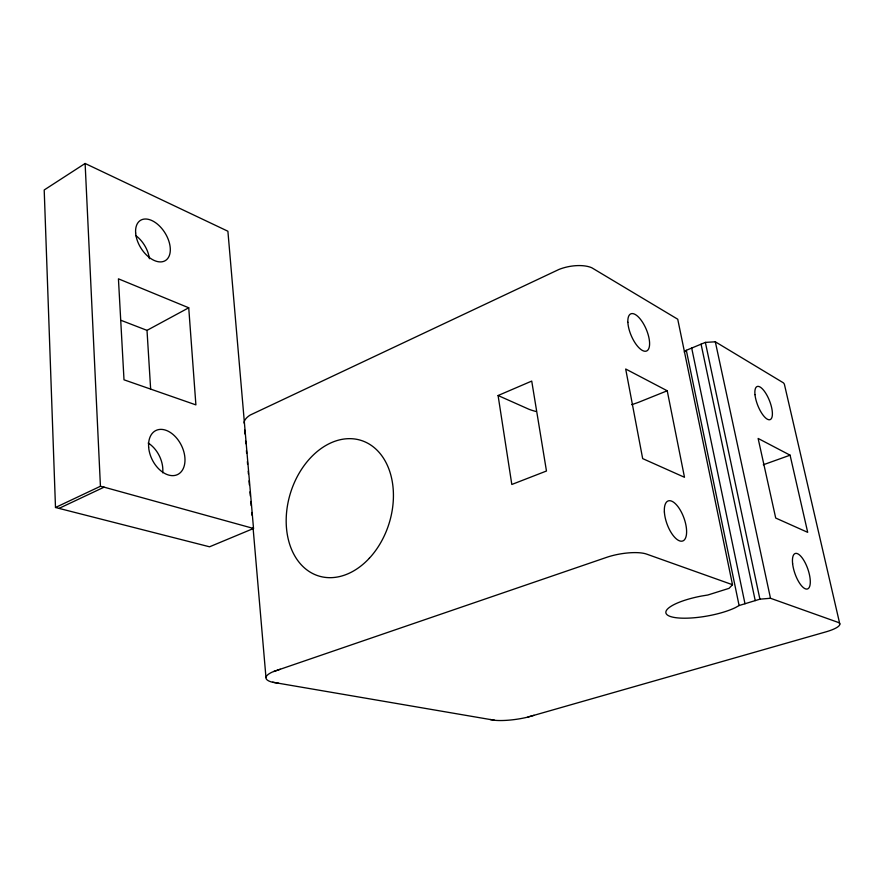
<?xml version="1.0" encoding="UTF-8"?>
<svg xmlns="http://www.w3.org/2000/svg" width="884" height="884" viewBox="0 0 884 884"><rect width="100%" height="100%" fill="white"/><g stroke="black" fill="none" stroke-linecap="round" stroke-linejoin="round"><path stroke-width="1.33" d="M244.05 423.049A31.625 12.862 -5.2 0 1 250.139 415.082L559.042 269.41A27.039 12.575 -11 0 1 591.772 267.753L677.73 319.223L732.493 584.722L729.068 588.335L707.83 595.009L701.377 596.07A39.868 10.343 -10 0 0 670.503 616.535A39.868 10.343 -10 0 0 735.632 607.496L739.101 605.54L759.909 599.175L770.494 598.269L837.546 622.17A24.266 5.635 -10.6 0 1 825.435 632.005L527.947 717.046M684.26 352.053L686.316 350.296L705.366 342.395L715.322 341.799L783.312 382.783A22.796 8.475 -12.7 0 1 784.517 384.816L839.8 624.005M85.118 163.474L44.2 189.972L55.493 507.493L209.552 546.798L253.52 528.477L227.895 231.232L85.118 163.474L100.433 486.266L55.493 507.493M121.307 320.439L147.009 330.362L188.734 307.787L195.894 404.883L124.003 379.811L118.434 278.825L188.734 307.787M59.162 508.322L104.091 487.161L253.52 528.477M498.09 395.524L531.726 381.081L546.467 471.017L511.814 484.476L498.09 395.524L529.107 409.336A89.671 36.332 -10.6 0 0 535.903 411.469M667.232 390.783L625.684 369.004L642.668 458.608L684.492 477.294L667.232 390.783L638.657 402.264A89.671 36.332 -10.6 0 1 631.74 404.662M763.301 464.774L790.086 455.183L807.7 532.345L775.71 518.046L758.118 438.431L790.086 455.183M273.697 671.497L606.258 557.484A29.139 8.586 -9.6 0 1 646.944 554.224L732.493 584.722M280.261 669.243L272.714 671.884A33.747 8.608 -6.1 0 0 271.731 682.039L278.681 683.277M534.035 715.311L526.952 717.311A28.376 6.155 -8 0 1 495.228 720.338L490.112 719.499M272.626 682.238L494.476 720.25M100.433 486.266L104.091 487.161M715.322 341.799L770.494 598.269M705.366 342.395L759.909 599.175M701.078 344.174L755.223 600.612M691.697 348.064L744.991 603.739M686.316 350.296L739.101 605.54M244.647 429.933L245.001 434.055M245.597 440.939L245.829 443.691M246.426 450.564L246.658 453.315M247.376 461.57L247.608 464.321M248.205 471.205L248.437 473.957M249.034 480.83L249.387 484.962M249.973 491.836L250.338 495.968M250.813 501.471L251.167 505.604M251.752 512.477L251.995 515.228M253.056 527.615L265.974 677.575M147.009 330.362L150.645 389.082M135.683 235.475A23.404 14.365 57.9 0 1 149.396 258.714M148.192 443.039A24.277 16.398 63.3 0 1 162.689 472.807M369.346 558.224A71.029 51.604 -72.6 0 0 363.799 441.37A71.029 51.604 -72.6 0 0 286.272 524.908A71.029 51.604 -72.6 0 0 369.346 558.224M664.381 511.991A21.304 8.973 70 0 0 682.017 541.163A21.304 8.973 70 0 0 680.028 509.703A21.304 8.973 70 0 0 664.381 511.991M792.628 563.76A18.763 6.829 70.8 0 0 807.324 589.02A18.763 6.829 70.8 0 0 804.175 560.942A18.763 6.829 70.8 0 0 792.628 563.76M627.861 322.295A20.199 8.155 67 0 0 644.867 351.257A20.199 8.155 67 0 0 643.43 323.666A20.199 8.155 67 0 0 627.861 322.295M754.98 394.662A17.802 6.321 68.5 0 0 769.257 419.778A17.802 6.321 68.5 0 0 766.649 394.739A17.802 6.321 68.5 0 0 754.98 394.662M135.65 233A23.647 14.221 58.2 0 0 162.899 261.62A23.647 14.221 58.2 0 0 160.258 226.768A23.647 14.221 58.2 0 0 135.65 233M148.645 447.171A24.564 16.266 63.5 0 0 177.33 474.675A24.564 16.266 63.5 0 0 174.369 435.668A24.564 16.266 63.5 0 0 148.645 447.171"/></g></svg>
